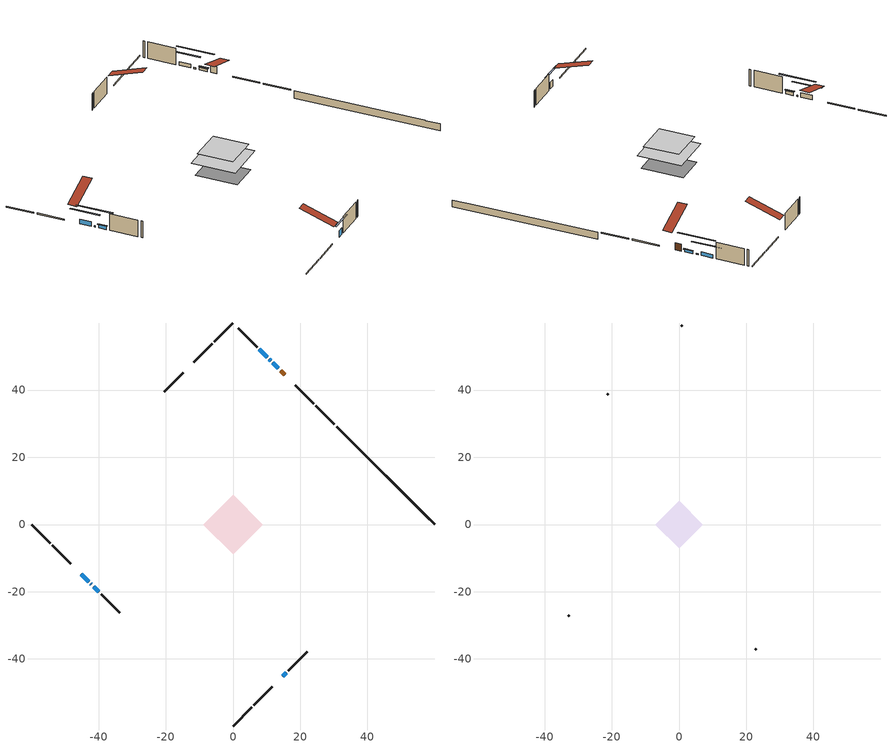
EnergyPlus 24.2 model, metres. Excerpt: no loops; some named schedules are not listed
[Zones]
conditioned space
 floor adiabatic (AdiabaticFloorConstruction): -8.82,0 0,8.82 8.82,0 0,-8.82 z3.35
 floor foundation (Slab1 construction): -7.27,1.2 -1.2,7.27 7.27,-1.2 1.2,-7.27 z-1.22
 wall outside (RimJoist1 construction): 0,-59.95 5.54,-54.41 / -59.95,0 -54.41,-5.54 / 0,59.95 -5.54,54.41 / 30.19,29.75 24.66,35.29 z0.91:1.21
 wall outside (RimJoist2 construction): 6.19,-53.75 11.65,-48.3 / -53.75,-6.19 -48.3,-11.65 / -6.19,53.75 -11.65,48.3 / 24,35.95 18.54,41.4 z0.91:1.21
 wall outside (AdiabaticWallConstruction 1): 15.42,44.53 14.15,45.8 z0.91:2.94
 wall outside (AdiabaticWallConstruction): 13.49,46.46 11.88,48.07 z0.91:1.65; 14.77,-45.18 15.83,-44.12 z0.91:2.85; -45.18,-14.77 -42.96,-16.99 z0.91:2.26; 11.22,48.73 10.83,49.12 / -42.3,-17.64 -42.1,-17.85 z0.91:1.27; -41.45,-18.5 -39.89,-20.06 z0.91:1.86; 10.17,49.77 7.88,52.07 z0.91:1.96
 wall outside (Wall1 construction): 16.49,-43.46 22.09,-37.85 / -39.23,-20.72 -33.63,-26.32 / -14.77,45.17 -20.38,39.57 / 7.22,52.73 1.62,58.33 z0.91:5.79
 wall foundation (FoundationWall1 construction): 30.85,29.1,-1.22 30.85,29.1,0.91 57.04,2.91,0.91 57.04,2.91,0.84 59.95,0,0.84 59.95,0,-1.22
 window (WindowConstruction): 13.49,46.46 11.88,48.07 z0.91:1.65
 window (WindowConstruction 3): 14.77,-45.17 15.83,-44.12 z0.91:2.85
 window (WindowConstruction 4): -45.17,-14.77 -42.96,-16.99 z0.91:2.26
 window (WindowConstruction 5): 11.22,48.73 10.83,49.12 z0.91:1.27
 window (WindowConstruction 6): -42.3,-17.65 -42.1,-17.84 z0.91:1.27
 window (WindowConstruction 1): -41.45,-18.5 -39.89,-20.06 z0.91:1.86
 window (WindowConstruction 2): 10.17,49.78 7.88,52.07 z0.91:1.96
 door (Door): 15.42,44.53 14.15,45.8 z0.91:2.94
 ceiling adiabatic (AdiabaticFloorConstruction): 0,-8.82 8.82,0 0,8.82 -8.82,0 z3.35
attic - vented
 floor to conditioned space (Floor1 construction Reversed): -7.05,0 0,7.05 7.05,0 0,-7.05 z5.79
 wall outside (Wall3 construction): 22.75,-37.2 23.05,-36.89 / -32.97,-26.98 -32.67,-27.28 / -21.04,38.91 -21.34,38.61 / 0.96,58.99 0.66,59.29 z0.91:5.79
 roof outside (Roof1 construction): 14.12,-45.83,5.79 7.25,-38.97,9.02 5.44,-40.78,9.02 12.31,-47.64,5.79; -45.83,-14.12,5.79 -38.97,-7.25,9.02 -40.78,-5.44,9.02 -47.64,-12.31,5.79; -14.12,45.83,5.79 -7.25,38.97,9.02 -5.44,40.78,9.02 -12.31,47.64,5.79; 16.08,43.87,5.79 9.21,37,9.02 11.02,35.2,9.02 17.89,42.06,5.79
shading: 11.73,48.21 13.63,46.31 13.92,46.61 12.03,48.5 z1.85; 17.7,-42.25 12.91,-47.04 13.2,-47.33 17.99,-42.54 z5.49; -41.09,-18.86 -47.04,-12.91 -47.33,-13.2 -41.38,-19.15 z4.9; 7.24,52.71 14.81,45.13 15.1,45.43 7.53,53 z6.35; -38.51,-21.44 -45.89,-14.05 -46.18,-14.35 -38.8,-21.73 z6.35; -39.75,-20.2 -41.59,-18.36 -41.88,-18.65 -40.04,-20.49 z2.06; 6.01,53.94 12.04,47.91 12.33,48.2 6.3,54.23 z4.6
[Building]
Building 1: Terrain=Suburbs
[Site:Location]
Montreal Mirabel Intl AP_QC: Latitude {deg}=45.68; Longitude {deg}=-74.03; Time Zone {hr}=-5; Elevation {m}=82; Keep Site Location Information=Yes
[Site:GroundTemperature:Shallow]
0.642858, -1.75623, -1.94836, -0.80987, 3.76054, 8.30966, 12.2535, 14.7518, 14.9641, 12.9321, 9.08883, 4.67926
[Site:WaterMainsTemperature]
Calculation Method=Schedule; Temperature Schedule=mains temperature schedule
[Material] Roughness=Rough; Thermal Absorptance=0.9
Name | Thickness {m} | Conductivity {W/m-K} | Density {kg/m3} | Specific Heat {J/kg-K} | Solar Absorptance | Visible Absorptance
asphalt or fiberglass shingles | 0.00635 | 0.162714 | 1121.4 | 1465.45 | 0.84 | 0.84
ceiling loosefill ins | 0.169333 | 0.0480833 | 16.02 | 1046.75 | 0.7 | 0.7
ceiling stud and cavity | 0.1397 | 0.101454 | 65.682 | 1177.47 | 0.7 | 0.7
concrete 4.0 in. | 0.1016 | 1.803125 | 2242.8 | 837.4 | 0.7 | 0.7
concrete 8.0 in. | 0.2032 | 1.803125 | 2242.8 | 837.4 | 0.7 | 0.7
door material | 0.04445 | 0.188738 | 512.64 | 1214.23 | 0.7 | 0.7
exterior vertical ins | 0.00241454 | 0.029427 | 32.04 | 1214.23 | 0.7 | 0.7
floor covering | 0.0127 | 0.0433444 | 54.468 | 1339.84 | 0.6 | 0.6
floor rigid ins; wall rigid ins | 0.512978 | 0.029427 | 32.04 | 1214.23 | 0.7 | 0.7
floor stud and cavity | 0.1397 | 1.75129 | 37.0049 | 1207.88 | 0.7 | 0.7
furniture material conditioned space 1 | 0.1524 | 0.115458 | 640.8 | 1214.23 | 0.6 | 0.6
gypsum board | 0.0127 | 0.160291 | 801 | 837.4 | 0.6 | 0.6
gypsum board 1 | 0.0127 | 0.160291 | 801 | 837.4 | 0.7 | 0.7
osb sheathing 0.5 in. | 0.0127 | 0.115458 | 512.64 | 1214.23 | 0.7 | 0.7
osb sheathing 0.75 in. | 0.01905 | 0.115458 | 512.64 | 1214.23 | 0.7 | 0.7
osb sheathing 2.0 in. | 0.0508 | 0.115458 | 512.64 | 1214.23 | 0.7 | 0.7
rim joist stud and cavity | 0.0508 | 0.177588 | 50.32683 | 1063.81 | 0.6 | 0.6
rim joist stud and cavity 1 | 0.0508 | 0.0662335 | 125.044 | 1163.47 | 0.6 | 0.6
wall stud and cavity | 0.1397 | 0.137265 | 139.0536 | 1170.24 | 0.7 | 0.7
wall stud and cavity 1 | 0.0889 | 6.1454 | 50.32683 | 1063.81 | 0.6 | 0.6
wall stud and cavity 2 | 0.0889 | 0.380278 | 52.3479 | 1209.89 | 0.7 | 0.7
wall stud and cavity 3 | 0.0889 | 0.391764 | 83.0341 | 1211.67 | 0.7 | 0.7
wood siding | 0.0254 | 0.102417 | 544.68 | 1172.36 | 0.4 | 0.4
wood siding 1 | 0.00254 | 0.102417 | 544.68 | 1172.36 | 0.4 | 0.4
wood siding 2; wood siding 3; wood siding 4 | 0.0254 | 0.102417 | 544.68 | 1172.36 | 0.7 | 0.7
[WindowMaterial:SimpleGlazingSystem]
Name | U-Factor {W/m2-K} | Solar Heat Gain Coefficient
WindowMaterial | 2.99401 | 0.59
WindowMaterial 1 | 2.96164 | 0.62
WindowMaterial 2 | 2.95029 | 0.64
WindowMaterial 3 | 2.89237 | 0.69
WindowMaterial 4 | 2.9236 | 0.66
WindowMaterial 5 | 3.26258 | 0.43
[Construction]
AdiabaticFloorConstruction: floor stud and cavity, floor rigid ins, osb sheathing 0.75 in., floor covering
AdiabaticWallConstruction: wood siding 3, wall rigid ins, wall stud and cavity 2, gypsum board
AdiabaticWallConstruction 1: wood siding 4, wall rigid ins, wall stud and cavity 2, gypsum board
Door: door material
Floor1 construction Reversed: gypsum board, ceiling stud and cavity, ceiling loosefill ins
FoundationWall1 construction: concrete 8.0 in., gypsum board 1
furniture construction conditioned space 1: furniture material conditioned space 1
PartitionWallConstruction: gypsum board, wall stud and cavity 3, gypsum board
RimJoist1 construction: wood siding 2, rim joist stud and cavity
RimJoist2 construction: wood siding 2, osb sheathing 2.0 in., rim joist stud and cavity 1
Roof1 construction: asphalt or fiberglass shingles
Slab1 construction: concrete 4.0 in.
Wall1 construction: wood siding, osb sheathing 0.5 in., wall stud and cavity, gypsum board
Wall3 construction: wood siding 1, wall stud and cavity 1
WindowConstruction: WindowMaterial
WindowConstruction 1: WindowMaterial 1
WindowConstruction 2: WindowMaterial 2
WindowConstruction 3: WindowMaterial 3
WindowConstruction 4: WindowMaterial 4
WindowConstruction 5; WindowConstruction 6: WindowMaterial 5
[Zone] Multiplier=1; Part of Total Floor Area=Yes
Name | Volume {m3}
attic - vented | 52.1995
conditioned space | 646.6
[Space]
Name | Zone | Volume {m3}
attic - vented 1 | attic - vented | 52.1995
conditioned space 1 | conditioned space | 646.6
[ZoneInfiltration:EffectiveLeakageArea]
infil attic - vented 1: Zone or Space=attic - vented 1; Schedule=Always On Discrete; Effective Air Leakage Area {cm2}=4585.85; Stack Coefficient=0.000564169; Wind Coefficient=1.60481e-05
[ZoneMixing]
whole house fan mix: Zone or Space=attic - vented; Schedule=Always On Continuous; Design Flow Rate Calculation Method=Flow/Zone; Design Flow Rate {m3/s}=0; Source Zone or Space=conditioned space
[SurfaceProperty:ExposedFoundationPerimeter]
Slab1: Exposed Perimeter Calculation Method=TotalExposedPerimeter; Total Exposed Perimeter {m}=41.149
[InternalMass] Zone or ZoneList=conditioned space; Space or SpaceList=conditioned space 1
Name | Construction | Surface Area {m2}
furniture mass conditioned space 1 | furniture construction conditioned space 1 | 103.456
partition wall mass | PartitionWallConstruction | 258.64
[Lights]
interior lighting: Zone or ZoneList or Space or SpaceList=conditioned space 1; Schedule=interior lighting schedule; Design Level Calculation Method=LightingLevel; Lighting Level {W}=343.2; Return Air Fraction=0; Fraction Radiant=0.6; Fraction Visible=0.2; Fraction Replaceable=1
[People]
occupants: Zone or ZoneList or Space or SpaceList=conditioned space 1; Number of People Schedule=occupants schedule; Number of People Calculation Method=People; Number of People=3; Fraction Radiant=0.314171; Sensible Heat Fraction=0.56303; Activity Level Schedule=occupants activity schedule; Carbon Dioxide Generation Rate {m3/s-W}=0; Enable ASHRAE 55 Comfort Warnings=No; Mean Radiant Temperature Calculation Type=EnclosureAveraged
[ElectricEquipment] Zone or ZoneList or Space or SpaceList=conditioned space 1; Design Level Calculation Method=EquipmentLevel
Name | Schedule | Design Level {W} | Fraction Latent | Fraction Radiant | Fraction Lost
clothes dryer | clothes dryer schedule | 140.772 | 0.015 | 0.081 | 0.85
clothes washer | clothes washer schedule | 32.1985 | 0.03 | 0.162 | 0.7
cooking range | cooking range schedule | 215.147 | 0.08 | 0.432 | 0.2
dishwasher | dishwasher schedule | 66.8632 | 0.3 | 0.18 | 0.4
fridge | fridge schedule | 72.9452 | 0 | 0.6 | 0
mech vent house fan | mech vent house fan schedule | 0 | 0 | 0 | 1
mech vent house fan cfis | mech vent house fan cfis schedule | 0 | 0 | 0 | 0
misc plug loads | misc plug loads schedule | 494.7 | 0.045 | 0.513 | 0.1
whole house fan | Always On Discrete | 0 | 0 | 0 | 1
[OtherEquipment] Zone or ZoneList or Space or SpaceList=conditioned space 1; Design Level Calculation Method=EquipmentLevel
Name | Fuel Type | Schedule | Design Level {W} | Fraction Latent | Fraction Radiant | Fraction Lost
clothes dryer 1 | Electricity | clothes dryer schedule | 0 | 0.015 | 0.081 | 0.85
cooking range 1 | Electricity | cooking range schedule | 0 | 0.08 | 0.432 | 0.2
general water use latent | None | general water use schedule | 62.594 | 1 | 0 | 0
general water use sensible | None | general water use schedule | -61.6891 | 0 | 0.6 | 0
mech vent house fan latent load | None | Always On Discrete | 0 | 1 | 0 | 0
mech vent house fan sensible load | None | Always On Discrete | 0 | 0 | 0 | 0
water heater energy adjustment1 | Electricity | Always On Discrete | 0.01 | 0 | 0 | 1
[ZoneInfiltration:DesignFlowRate] Zone or ZoneList or Space or SpaceList=conditioned space 1; Schedule=Always On Discrete; Design Flow Rate Calculation Method=Flow/Zone; Design Flow Rate {m3/s}=0
infil flow; natural vent flow; whole house fan flow
[ZoneControl:Thermostat]
conditioned space Thermostat: Zone or ZoneList=conditioned space; Control Type Schedule=conditioned space Thermostat Schedule; Control 1=conditioned space temperature setpoint; Temperature Difference Between Cutout And Setpoint {deltaC}=0
[ZoneHVAC:Baseboard:Convective:Electric]
electric baseboard: Availability Schedule=Always On Discrete; Heating Design Capacity {W}=20082.4; Efficiency=1
[Zone equipment]
conditioned space: electric baseboard
[Foundation:Kiva]
Foundation Kiva 1: Initial Indoor Air Temperature {C}=21; Wall Height Above Grade {m}=0.910011; Wall Depth Below Slab {m}=0.2032; Custom Block Material Name 1=exterior vertical ins; Custom Block Depth 1 {m}=2.13; Custom Block X Position 1 {m}=0.2159; Custom Block Z Position 1 {m}=0
[Foundation:Kiva:Settings]
Soil Conductivity {W/m-K}=0.849921; Soil Density {kg/m3}=1842.3; Soil Specific Heat {J/kg-K}=418.7; Ground Solar Absorptivity=0.9; Ground Thermal Absorptivity=0.9; Ground Surface Roughness {m}=0.03; Far-Field Width {m}=40; Deep-Ground Boundary Condition=ZeroFlux; Deep-Ground Depth {m}=40; Minimum Cell Dimension {m}=0.2; Maximum Cell Growth Coefficient=3; Simulation Timestep=Timestep
[Exterior:Lights]
exterior lighting: Schedule=exterior lighting schedule; Design Level {W}=75.6
[EnergyManagementSystem:GlobalVariable]
infil_program_Qfan
infil_program_Qinf
natural_vent_program_Qnv
natural_vent_program_Qwhf
[EnergyManagementSystem:Sensor]
Name | Output:Variable or Output:Meter Index Key | Output:Variable or Output:Meter
airflow_gain | infil flow | Infiltration Sensible Heat Gain Energy
airflow_gain_1 | natural vent flow | Infiltration Sensible Heat Gain Energy
airflow_gain_2 | whole house fan flow | Infiltration Sensible Heat Gain Energy
airflow_loss | infil flow | Infiltration Sensible Heat Loss Energy
airflow_loss_1 | natural vent flow | Infiltration Sensible Heat Loss Energy
airflow_loss_2 | whole house fan flow | Infiltration Sensible Heat Loss Energy
clg_load_cond |  | Cooling:EnergyTransfer:Zone:CONDITIONED SPACE
clg_sp_s; clg_sp_s_1 | cooling setpoint | Schedule Value
clothes_dryer_exhaust_0_sch_s | clothes dryer exhaust 0 schedule | Schedule Value
conditioned_space_clg_unmet_s | conditioned space | Zone Cooling Setpoint Not Met Time
conditioned_space_htg_unmet_s | conditioned space | Zone Heating Setpoint Not Met Time
cool_season | cooling season schedule | Schedule Value
fridge_tin_s | conditioned space | Zone Mean Air Temperature
htg_load_cond |  | Heating:EnergyTransfer:Zone:CONDITIONED SPACE
htg_sp_s; htg_sp_s_1 | heating setpoint | Schedule Value
ig_ee_conv | clothes dryer | Electric Equipment Convective Heating Energy
ig_ee_conv_2 | cooking range | Electric Equipment Convective Heating Energy
ig_ee_conv_4 | fridge | Electric Equipment Convective Heating Energy
ig_ee_conv_5 | misc plug loads | Electric Equipment Convective Heating Energy
ig_ee_conv_6 | whole house fan | Electric Equipment Convective Heating Energy
ig_ee_rad | clothes dryer | Electric Equipment Radiant Heating Energy
ig_ee_rad_2 | cooking range | Electric Equipment Radiant Heating Energy
ig_ee_rad_4 | fridge | Electric Equipment Radiant Heating Energy
ig_ee_rad_5 | misc plug loads | Electric Equipment Radiant Heating Energy
ig_ee_rad_6 | whole house fan | Electric Equipment Radiant Heating Energy
ig_lgt_conv | interior lighting | Lights Convective Heating Energy
ig_lgt_rad | interior lighting | Lights Radiant Heating Energy
ig_lgt_vis | interior lighting | Lights Visible Radiation Heating Energy
ig_oe_conv | clothes dryer 1 | Other Equipment Convective Heating Energy
ig_oe_conv_1 | cooking range 1 | Other Equipment Convective Heating Energy
ig_oe_conv_2 | general water use latent | Other Equipment Convective Heating Energy
ig_oe_conv_3 | general water use sensible | Other Equipment Convective Heating Energy
ig_oe_conv_4 | water heater energy adjustment1 | Other Equipment Convective Heating Energy
ig_oe_rad | clothes dryer 1 | Other Equipment Radiant Heating Energy
ig_oe_rad_1 | cooking range 1 | Other Equipment Radiant Heating Energy
ig_oe_rad_2 | general water use latent | Other Equipment Radiant Heating Energy
ig_oe_rad_3 | general water use sensible | Other Equipment Radiant Heating Energy
ig_oe_rad_4 | water heater energy adjustment1 | Other Equipment Radiant Heating Energy
ig_ppl_conv | occupants | People Convective Heating Energy
ig_ppl_rad | occupants | People Radiant Heating Energy
im_conv | furniture mass conditioned space 1 | Surface Inside Face Convection Heat Gain Energy
im_conv_1 | partition wall mass | Surface Inside Face Convection Heat Gain Energy
im_ig | furniture mass conditioned space 1 | Surface Inside Face Internal Gains Radiation Heat Gain Energy
im_ig_1 | partition wall mass | Surface Inside Face Internal Gains Radiation Heat Gain Energy
im_lgt | furniture mass conditioned space 1 | Surface Inside Face Lights Radiation Heat Gain Energy
im_lgt_1 | partition wall mass | Surface Inside Face Lights Radiation Heat Gain Energy
im_sol | furniture mass conditioned space 1 | Surface Inside Face Solar Radiation Heat Gain Energy
im_sol_1 | partition wall mass | Surface Inside Face Solar Radiation Heat Gain Energy
im_surf | furniture mass conditioned space 1 | Surface Inside Face Net Surface Thermal Radiation Heat Gain Energy
im_surf_1 | partition wall mass | Surface Inside Face Net Surface Thermal Radiation Heat Gain Energy
mv_conv | mech vent house fan | Electric Equipment Convective Heating Energy
mv_conv_1 | mech vent house fan cfis | Electric Equipment Convective Heating Energy
mv_conv_2 | mech vent house fan latent load | Other Equipment Convective Heating Energy
mv_conv_3 | mech vent house fan sensible load | Other Equipment Convective Heating Energy
mv_rad | mech vent house fan | Electric Equipment Radiant Heating Energy
mv_rad_1 | mech vent house fan cfis | Electric Equipment Radiant Heating Energy
mv_rad_2 | mech vent house fan latent load | Other Equipment Radiant Heating Energy
mv_rad_3 | mech vent house fan sensible load | Other Equipment Radiant Heating Energy
natural_vent_s | natural vent schedule | Schedule Value
out_pb_s |  | Site Outdoor Air Barometric Pressure
out_wt_s |  | Site Outdoor Air Humidity Ratio
site_vw_s |  | Site Wind Speed
ss_back_out | Window1 | Surface Window Shortwave from Zone Back Out Window Heat Transfer Rate
ss_back_out_1 | Window12 | Surface Window Shortwave from Zone Back Out Window Heat Transfer Rate
ss_back_out_2 | Window13 | Surface Window Shortwave from Zone Back Out Window Heat Transfer Rate
ss_back_out_3 | Window16 | Surface Window Shortwave from Zone Back Out Window Heat Transfer Rate
ss_back_out_4 | Window18 | Surface Window Shortwave from Zone Back Out Window Heat Transfer Rate
ss_back_out_5 | Window5 | Surface Window Shortwave from Zone Back Out Window Heat Transfer Rate
ss_back_out_6 | Window8 | Surface Window Shortwave from Zone Back Out Window Heat Transfer Rate
ss_conv | Door1 | Surface Inside Face Convection Heat Gain Energy
ss_conv_1 | Window1 | Surface Inside Face Convection Heat Gain Energy
ss_conv_2 | Window12 | Surface Inside Face Convection Heat Gain Energy
ss_conv_3 | Window13 | Surface Inside Face Convection Heat Gain Energy
ss_conv_4 | Window16 | Surface Inside Face Convection Heat Gain Energy
ss_conv_5 | Window18 | Surface Inside Face Convection Heat Gain Energy
ss_conv_6 | Window5 | Surface Inside Face Convection Heat Gain Energy
ss_conv_7 | Window8 | Surface Inside Face Convection Heat Gain Energy
ss_ig | Door1 | Surface Inside Face Internal Gains Radiation Heat Gain Energy
ss_ig_1 | Window1 | Surface Inside Face Internal Gains Radiation Heat Gain Energy
ss_ig_2 | Window12 | Surface Inside Face Internal Gains Radiation Heat Gain Energy
ss_ig_3 | Window13 | Surface Inside Face Internal Gains Radiation Heat Gain Energy
ss_ig_4 | Window16 | Surface Inside Face Internal Gains Radiation Heat Gain Energy
ss_ig_5 | Window18 | Surface Inside Face Internal Gains Radiation Heat Gain Energy
ss_ig_6 | Window5 | Surface Inside Face Internal Gains Radiation Heat Gain Energy
ss_ig_7 | Window8 | Surface Inside Face Internal Gains Radiation Heat Gain Energy
ss_lgt | Door1 | Surface Inside Face Lights Radiation Heat Gain Energy
ss_sol | Door1 | Surface Inside Face Solar Radiation Heat Gain Energy
ss_surf | Door1 | Surface Inside Face Net Surface Thermal Radiation Heat Gain Energy
ss_surf_1 | Window1 | Surface Inside Face Net Surface Thermal Radiation Heat Gain Energy
ss_surf_2 | Window12 | Surface Inside Face Net Surface Thermal Radiation Heat Gain Energy
ss_surf_3 | Window13 | Surface Inside Face Net Surface Thermal Radiation Heat Gain Energy
ss_surf_4 | Window16 | Surface Inside Face Net Surface Thermal Radiation Heat Gain Energy
ss_surf_5 | Window18 | Surface Inside Face Net Surface Thermal Radiation Heat Gain Energy
ss_surf_6 | Window5 | Surface Inside Face Net Surface Thermal Radiation Heat Gain Energy
ss_surf_7 | Window8 | Surface Inside Face Net Surface Thermal Radiation Heat Gain Energy
ss_trans_in | Window1 | Surface Window Transmitted Solar Radiation Rate
ss_trans_in_1 | Window12 | Surface Window Transmitted Solar Radiation Rate
ss_trans_in_2 | Window13 | Surface Window Transmitted Solar Radiation Rate
ss_trans_in_3 | Window16 | Surface Window Transmitted Solar Radiation Rate
ss_trans_in_4 | Window18 | Surface Window Transmitted Solar Radiation Rate
ss_trans_in_5 | Window5 | Surface Window Transmitted Solar Radiation Rate
ss_trans_in_6 | Window8 | Surface Window Transmitted Solar Radiation Rate
ss_trans_out | Window1 | Surface Inside Face Initial Transmitted Diffuse Transmitted Out Window Solar Radiation Rate
ss_trans_out_1 | Window12 | Surface Inside Face Initial Transmitted Diffuse Transmitted Out Window Solar Radiation Rate
ss_trans_out_2 | Window13 | Surface Inside Face Initial Transmitted Diffuse Transmitted Out Window Solar Radiation Rate
ss_trans_out_3 | Window16 | Surface Inside Face Initial Transmitted Diffuse Transmitted Out Window Solar Radiation Rate
ss_trans_out_4 | Window18 | Surface Inside Face Initial Transmitted Diffuse Transmitted Out Window Solar Radiation Rate
ss_trans_out_5 | Window5 | Surface Inside Face Initial Transmitted Diffuse Transmitted Out Window Solar Radiation Rate
ss_trans_out_6 | Window8 | Surface Inside Face Initial Transmitted Diffuse Transmitted Out Window Solar Radiation Rate
s_conv | Floor1 | Surface Inside Face Convection Heat Gain Energy
s_conv_1 | FoundationWall1 | Surface Inside Face Convection Heat Gain Energy
s_conv_10 | RimJoist2:315 | Surface Inside Face Convection Heat Gain Energy
s_conv_11 | RimJoist2:45 | Surface Inside Face Convection Heat Gain Energy
s_conv_12 | Slab1 | Surface Inside Face Convection Heat Gain Energy
s_conv_13 | Wall1:135 | Surface Inside Face Convection Heat Gain Energy
s_conv_14 | Wall1:225 | Surface Inside Face Convection Heat Gain Energy
s_conv_15 | Wall1:315 | Surface Inside Face Convection Heat Gain Energy
s_conv_16 | Wall1:45 | Surface Inside Face Convection Heat Gain Energy
s_conv_2 | inferred conditioned ceiling | Surface Inside Face Convection Heat Gain Energy
s_conv_3 | inferred conditioned floor | Surface Inside Face Convection Heat Gain Energy
s_conv_4 | RimJoist1:135 | Surface Inside Face Convection Heat Gain Energy
s_conv_5 | RimJoist1:225 | Surface Inside Face Convection Heat Gain Energy
s_conv_6 | RimJoist1:315 | Surface Inside Face Convection Heat Gain Energy
s_conv_7 | RimJoist1:45 | Surface Inside Face Convection Heat Gain Energy
s_conv_8 | RimJoist2:135 | Surface Inside Face Convection Heat Gain Energy
s_conv_9 | RimJoist2:225 | Surface Inside Face Convection Heat Gain Energy
s_ig | Floor1 | Surface Inside Face Internal Gains Radiation Heat Gain Energy
s_ig_1 | FoundationWall1 | Surface Inside Face Internal Gains Radiation Heat Gain Energy
s_ig_10 | RimJoist2:315 | Surface Inside Face Internal Gains Radiation Heat Gain Energy
s_ig_11 | RimJoist2:45 | Surface Inside Face Internal Gains Radiation Heat Gain Energy
s_ig_12 | Slab1 | Surface Inside Face Internal Gains Radiation Heat Gain Energy
s_ig_13 | Wall1:135 | Surface Inside Face Internal Gains Radiation Heat Gain Energy
s_ig_14 | Wall1:225 | Surface Inside Face Internal Gains Radiation Heat Gain Energy
s_ig_15 | Wall1:315 | Surface Inside Face Internal Gains Radiation Heat Gain Energy
s_ig_16 | Wall1:45 | Surface Inside Face Internal Gains Radiation Heat Gain Energy
s_ig_2 | inferred conditioned ceiling | Surface Inside Face Internal Gains Radiation Heat Gain Energy
s_ig_3 | inferred conditioned floor | Surface Inside Face Internal Gains Radiation Heat Gain Energy
s_ig_4 | RimJoist1:135 | Surface Inside Face Internal Gains Radiation Heat Gain Energy
s_ig_5 | RimJoist1:225 | Surface Inside Face Internal Gains Radiation Heat Gain Energy
s_ig_6 | RimJoist1:315 | Surface Inside Face Internal Gains Radiation Heat Gain Energy
s_ig_7 | RimJoist1:45 | Surface Inside Face Internal Gains Radiation Heat Gain Energy
s_ig_8 | RimJoist2:135 | Surface Inside Face Internal Gains Radiation Heat Gain Energy
s_ig_9 | RimJoist2:225 | Surface Inside Face Internal Gains Radiation Heat Gain Energy
s_lgt | Floor1 | Surface Inside Face Lights Radiation Heat Gain Energy
s_lgt_1 | FoundationWall1 | Surface Inside Face Lights Radiation Heat Gain Energy
s_lgt_10 | RimJoist2:315 | Surface Inside Face Lights Radiation Heat Gain Energy
s_lgt_11 | RimJoist2:45 | Surface Inside Face Lights Radiation Heat Gain Energy
s_lgt_12 | Slab1 | Surface Inside Face Lights Radiation Heat Gain Energy
s_lgt_13 | Wall1:135 | Surface Inside Face Lights Radiation Heat Gain Energy
s_lgt_14 | Wall1:225 | Surface Inside Face Lights Radiation Heat Gain Energy
s_lgt_15 | Wall1:315 | Surface Inside Face Lights Radiation Heat Gain Energy
s_lgt_16 | Wall1:45 | Surface Inside Face Lights Radiation Heat Gain Energy
s_lgt_2 | inferred conditioned ceiling | Surface Inside Face Lights Radiation Heat Gain Energy
s_lgt_3 | inferred conditioned floor | Surface Inside Face Lights Radiation Heat Gain Energy
s_lgt_4 | RimJoist1:135 | Surface Inside Face Lights Radiation Heat Gain Energy
s_lgt_5 | RimJoist1:225 | Surface Inside Face Lights Radiation Heat Gain Energy
s_lgt_6 | RimJoist1:315 | Surface Inside Face Lights Radiation Heat Gain Energy
s_lgt_7 | RimJoist1:45 | Surface Inside Face Lights Radiation Heat Gain Energy
s_lgt_8 | RimJoist2:135 | Surface Inside Face Lights Radiation Heat Gain Energy
s_lgt_9 | RimJoist2:225 | Surface Inside Face Lights Radiation Heat Gain Energy
s_sol | Floor1 | Surface Inside Face Solar Radiation Heat Gain Energy
s_sol_1 | FoundationWall1 | Surface Inside Face Solar Radiation Heat Gain Energy
s_sol_10 | RimJoist2:315 | Surface Inside Face Solar Radiation Heat Gain Energy
